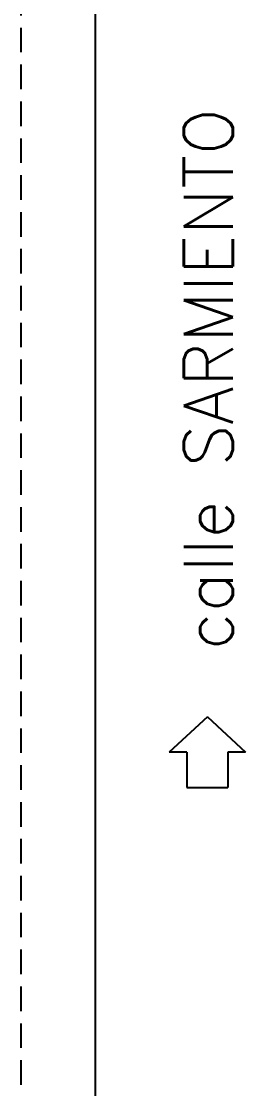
# Model space of a CAD drawing. Header units: metres. Extents: x 95 to 486, y 2972 to 3465.
# Drawn here: x 239.65 to 241.94, y 3399.01 to 3409.86 of the extents above; entities that cross this region are included whole.
import ezdxf

# ---------------------------------------------------------------- set-up
doc = ezdxf.new("R2010")
doc.units = ezdxf.units.M
doc.linetypes.add('HIDDEN', pattern=[0.375, 0.25, -0.125])
doc.layers.add('0_MUROS', color=7, linetype='Continuous')
doc.styles.add('ROMANS', font='romans.shx', dxfattribs={"width": 0.8, "height": 0.15})

msp = doc.modelspace()

# ---------------------------------------------------------------- linework, layer by layer
at = {"color": 3}
for p, q in [((241.5465, 3402.7915), (241.1565, 3402.4315)), ((241.5465, 3402.7915), (241.9365, 3402.4315)), ((241.3365, 3402.4315), (241.1565, 3402.4315)), ((241.3365, 3402.4315), (241.3365, 3402.0715)), ((241.9365, 3402.4315), (241.7565, 3402.4315)), ((241.7565, 3402.4315), (241.7565, 3402.0715)), ((241.3365, 3402.0715), (241.7565, 3402.0715))]:
    msp.add_line(p, q, dxfattribs=at)
at = {"layer": '0_MUROS', "color": 4}
msp.add_line((240.4086, 3361.3845), (240.4086, 3436.1031), dxfattribs=at)
at = {"layer": '0_MUROS', "color": 2, "linetype": 'HIDDEN'}
msp.add_line((239.6536, 3374.6745), (239.6536, 3409.9545), dxfattribs=at)

# ---------------------------------------------------------------- texts
at = {"color": 3, "style": 'ROMANS'}
msp.add_text('calle SARMIENTO', height=0.5, rotation=90, dxfattribs=at).set_placement((241.807, 3403.4702))

doc.saveas('drawing.dxf')
